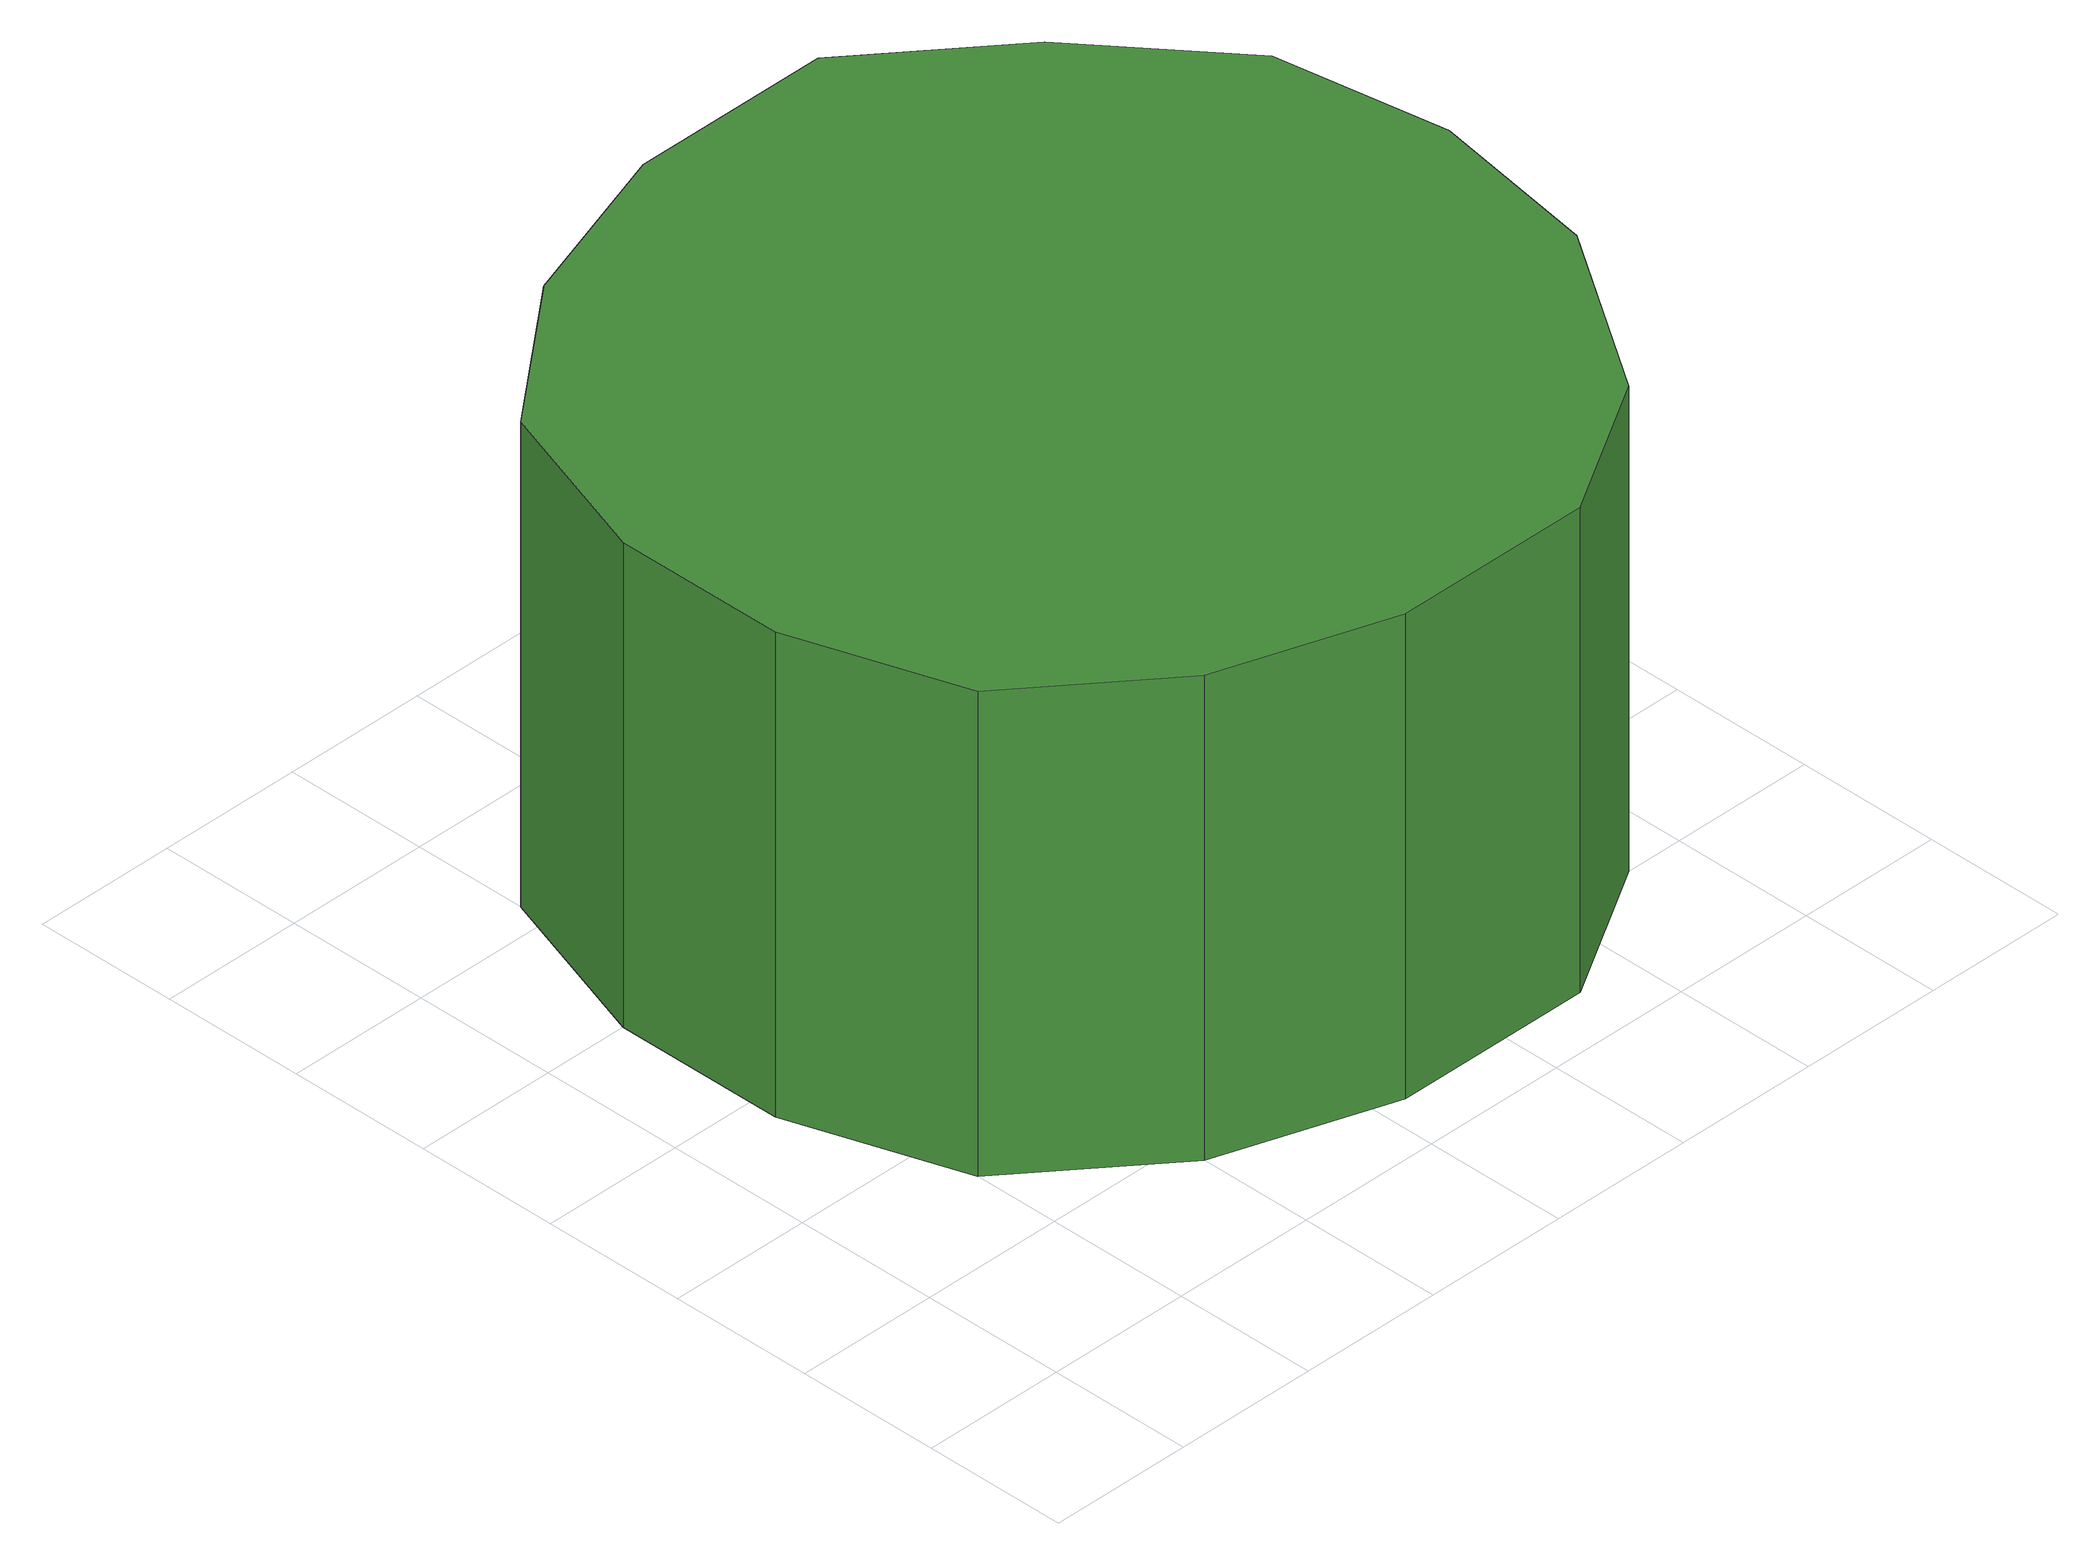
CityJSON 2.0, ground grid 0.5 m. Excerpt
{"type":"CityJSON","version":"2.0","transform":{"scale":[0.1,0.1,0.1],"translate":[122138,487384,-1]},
"CityObjects":{
"tree1":{"type":"SolitaryVegetationObject","attributes":{"function":"something"},"geometry":[{"type":"MultiSurface","lod":"1","boundaries":[[[0,1,2,3,4,5,6,7,8,9,10,11,12,13,14]],[[15,16,17,18,19,20,21,22,23,24,25,26,27,28,29]],[[0,29,28,1]],[[1,28,27,2]],[[2,27,26,3]],[[3,26,25,4]],[[4,25,24,5]],[[5,24,23,6]],[[6,23,22,7]],[[7,22,21,8]],[[8,21,20,9]],[[9,20,19,10]],[[10,19,18,11]],[[11,18,17,12]],[[12,17,16,13]],[[13,16,15,14]],[[14,15,29,0]]]}]},
"tree2":{"type":"SolitaryVegetationObject","attributes":{"function":"something"}}
},
"vertices":[
[33,17,25],[32,23,25],[28,28,25],[23,32,25],[16,32,25],[10,30,25],[5,26,25],[3,20,25],[3,14,25],[5,8,25],[10,4,25],[16,2,25],[23,2,25],[28,5,25],[32,11,25],[32,11,8],[28,5,8],[23,2,8],[16,2,8],[10,4,8],[5,8,8],[3,14,8],[3,20,8],[5,26,8],[10,30,8],[16,32,8],[23,32,8],[28,28,8],[32,23,8],[33,17,8]
]}
